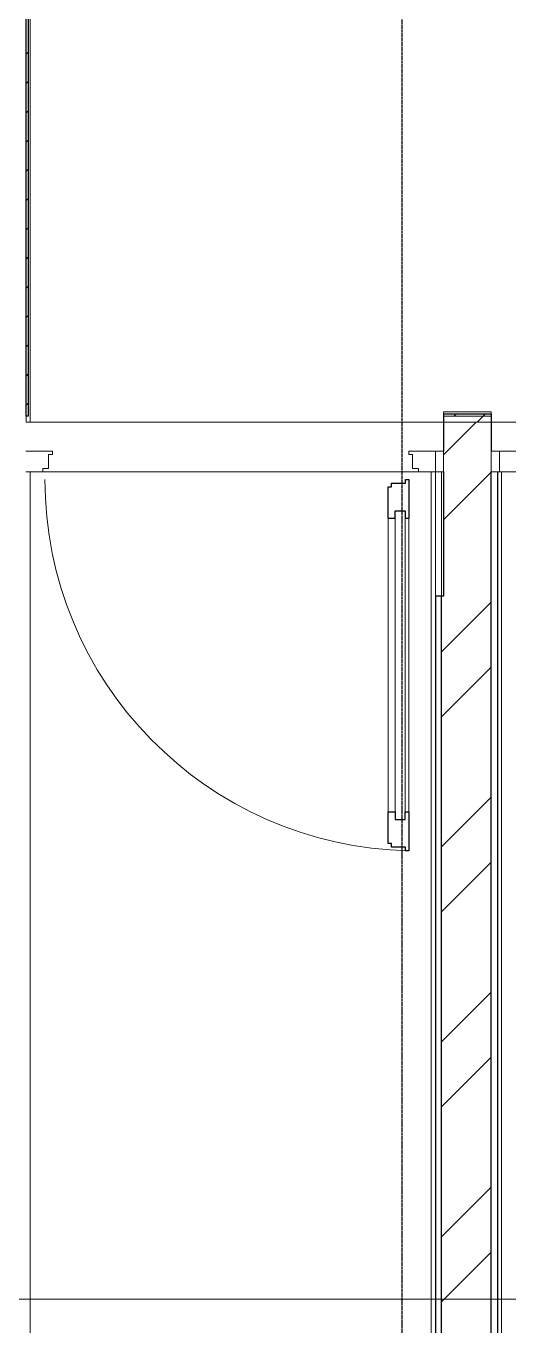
# Model space of a CAD drawing. Header units: millimetres. Extents: x -325553 to 627452, y -28539 to 738858.
# Drawn here: x 134172 to 135340, y 187154 to 190297 of the extents above; entities that cross this region are included whole.
import ezdxf

# ---------------------------------------------------------------- set-up
doc = ezdxf.new("R2010")
doc.units = ezdxf.units.MM
doc.linetypes.add('ADSK_Линия сетки', pattern=[25, 20, -2.5, 0, -2.5])
doc.linetypes.add('штриховаяX2', pattern=[1.5, 1, -0.5])
for name, color, linetype, lineweight in [('RC-Линии_связи-Адресные', 5, 'Continuous', 30), ('Двери', 252, 'Continuous', 9), ('Ограждение', 252, 'Continuous', 9), ('Оси', 252, 'Continuous', 9), ('Стены наружные', 7, 'Continuous', 18), ('Стены штриховка', 7, 'Continuous', 9)]:
    doc.layers.add(name, color=color, linetype=linetype, lineweight=lineweight)
doc.layers.add('Двери открывание', color=7, linetype='Continuous', lineweight=9, true_color=0xc0c0c0)

# ---------------------------------------------------------------- blocks, each defined once
blk = doc.blocks.new('2 этаж')
at = {"layer": 'Двери', "color": 251, "true_color": 0x636466}
for p, q in [((133431, 19010.7), (133495, 19010.7)), ((133486, 19002.7), (133486, 18968.7)), ((133495, 19002.7), (133486, 19002.7)), ((133495, 19010.7), (133495, 19002.7)), ((134357, 19010.7), (134421, 19010.7)), ((134357, 19002.7), (134357, 19010.7)), ((134366, 19002.7), (134357, 19002.7)), ((134366, 18968.7), (134366, 19002.7)), ((134421, 19010.7), (134441, 19010.7)), ((134421, 18960.7), (134421, 19010.7)), ((134421, 19010.7), (134421, 18960.7)), ((134441, 19010.7), (134441, 18960.7)), ((134556, 19010.7), (134556, 18960.7)), ((134576, 19010.7), (134556, 19010.7)), ((134576, 18960.7), (134576, 19010.7)), ((134640, 19010.7), (134576, 19010.7)), ((134576, 19010.7), (134576, 18960.7)), ((133472, 18960.7), (133431, 18960.7)), ((133472, 18968.7), (133472, 18960.7)), ((133486, 18968.7), (133472, 18968.7)), ((134380, 18968.7), (134366, 18968.7)), ((134380, 18960.7), (134380, 18968.7)), ((134421, 18960.7), (134380, 18960.7)), ((134441, 18960.7), (134421, 18960.7)), ((134556, 18960.7), (134576, 18960.7)), ((134576, 18960.7), (134617, 18960.7)), ((134324, 18866.7), (134324, 18120.7)), ((134348, 18866.7), (134324, 18866.7)), ((134348, 18120.7), (134348, 18866.7)), ((134307, 18138.7), (134307, 18848.7)), ((134357, 18848.7), (134357, 18138.7)), ((134324, 18120.7), (134348, 18120.7))]:
    blk.add_line(p, q, dxfattribs=at)
at = {"layer": 'Двери', "color": 251, "lineweight": 30, "true_color": 0x636466}
for p, q in [((134307, 18924.7), (134315, 18924.7)), ((134307, 18848.7), (134307, 18924.7)), ((134315, 18924.7), (134315, 18933.7)), ((134315, 18933.7), (134349, 18933.7)), ((134349, 18942.7), (134357, 18942.7)), ((134349, 18933.7), (134349, 18942.7)), ((134357, 18942.7), (134357, 18848.7)), ((134324, 18848.7), (134324, 18866.7)), ((134324, 18866.7), (134348, 18866.7)), ((134348, 18866.7), (134348, 18848.7)), ((134307, 18848.7), (134324, 18848.7)), ((134348, 18848.7), (134357, 18848.7)), ((134307, 18062.7), (134307, 18138.7)), ((134307, 18138.7), (134324, 18138.7)), ((134324, 18138.7), (134324, 18120.7)), ((134348, 18138.7), (134357, 18138.7)), ((134348, 18120.7), (134348, 18138.7)), ((134357, 18138.7), (134357, 18044.7)), ((134324, 18120.7), (134348, 18120.7)), ((134315, 18062.7), (134307, 18062.7)), ((134315, 18053.7), (134315, 18062.7)), ((134349, 18053.7), (134315, 18053.7)), ((134349, 18044.7), (134349, 18053.7)), ((134357, 18044.7), (134349, 18044.7))]:
    blk.add_line(p, q, dxfattribs=at)
at = {"layer": 'Двери открывание', "color": 251, "true_color": 0x636466}
blk.add_arc((134375, 18942.7), 898, 180, 268.8515, dxfattribs=at)
at = {"layer": 'Ограждение', "color": 251, "true_color": 0x636466}
for p, q in [((133441.5, 19080.7), (133441.5, 21835.7)), ((133431.5, 19095.7), (133431.5, 19080.7)), ((133441.5, 19080.7), (133431.5, 19080.7)), ((134441, 19100.7), (134441, 19105.7)), ((134556, 19105.7), (134441, 19105.7)), ((134556, 19105.7), (134556, 19100.7)), ((133441, 16155.7), (133441, 18960.7)), ((134411, 18960.7), (134411, 13285.7)), ((134421, 18660.7), (134421, 18960.7)), ((134581, 13285.7), (134581, 18960.7))]:
    blk.add_line(p, q, dxfattribs=at)
at = {"layer": 'Оси', "color": 251, "linetype": 'ADSK_Линия сетки', "ltscale": 100, "true_color": 0x636466}
blk.add_line((165326, 16960.7), (93603.7, 16960.7), dxfattribs=at)
at = {"layer": 'Стены наружные', "color": 251, "lineweight": 30, "true_color": 0x636466}
for p, q in [((133431.5, 19095.7), (133431.5, 21845.7)), ((133436.5, 21840.7), (133436.5, 19095.7)), ((133436.5, 19095.7), (133431.5, 19095.7)), ((134441, 19100.7), (134441, 19010.7)), ((134556, 19100.7), (134441, 19100.7)), ((134556, 19100.7), (134556, 19010.7)), ((134441, 18960.7), (134441, 18660.7)), ((134556, 13260.7), (134556, 18960.7)), ((134571, 18960.7), (134571, 13275.7)), ((134421, 18660.7), (134421, 13275.7)), ((134441, 18660.7), (134421, 18660.7)), ((134436, 13260.7), (134436, 18660.7))]:
    blk.add_line(p, q, dxfattribs=at)
at = {"layer": 'Стены наружные', "color": 251, "linetype": 'Continuous', "lineweight": 9, "true_color": 0x636466}
for p, q in [((133431.5, 19970.5), (133436.5, 19975.5)), ((133431.5, 19899.8), (133436.5, 19904.8)), ((133431.5, 19829), (133436.5, 19834)), ((133431.5, 19758.3), (133436.5, 19763.3)), ((133431.5, 19687.6), (133436.5, 19692.6)), ((133431.5, 19616.9), (133436.5, 19621.9)), ((133431.5, 19546.2), (133436.5, 19551.2)), ((133431.5, 19475.5), (133436.5, 19480.5)), ((133431.5, 19404.8), (133436.5, 19409.8)), ((133431.5, 19334.1), (133436.5, 19339.1)), ((133431.5, 19263.4), (133436.5, 19268.4)), ((133431.5, 19192.6), (133436.5, 19197.6)), ((133431.5, 19121.9), (133436.5, 19126.9)), ((134441, 19002.2), (134519.6, 19080.7)), ((134466, 19095.7), (134471, 19100.7)), ((134521.7, 19080.7), (134536.7, 19095.7)), ((134536.7, 19095.7), (134541.7, 19100.7)), ((134441, 18845), (134556, 18960)), ((134436, 18525.7), (134556, 18645.7)), ((134436, 18368.6), (134556, 18488.6)), ((134436, 18054.3), (134556, 18174.3)), ((134436, 17897.1), (134556, 18017.1)), ((134436, 17582.8), (134556, 17702.8)), ((134436, 17425.6), (134556, 17545.6)), ((134436, 17111.3), (134556, 17231.3)), ((134436, 16954.2), (134556, 17074.2))]:
    blk.add_line(p, q, dxfattribs=at)
at = {"layer": 'Стены наружные', "color": 251, "true_color": 0x636466}
for p, q in [((133441.5, 19080.7), (134441, 19080.7)), ((134556, 19080.7), (135571, 19080.7)), ((134380, 18960.7), (133472, 18960.7)), ((134436, 18660.7), (134436, 18960.7))]:
    blk.add_line(p, q, dxfattribs=at)
at = {"layer": 'Стены штриховка', "color": 251, "true_color": 0x636466}
for p, q in [((134556, 19095.7), (134441, 19095.7)), ((134556, 19080.7), (134441, 19080.7))]:
    blk.add_line(p, q, dxfattribs=at)

msp = doc.modelspace()

# ---------------------------------------------------------------- linework, layer by layer
at = {"layer": 'RC-Линии_связи-Адресные', "color": 3, "linetype": 'штриховаяX2', "ltscale": 2}
msp.add_line((135081.7, 184688.9), (135081.7, 194292.9), dxfattribs=at)

# ---------------------------------------------------------------- block references
msp.add_blockref('2 этаж', (740.6, 170258))

doc.saveas('drawing.dxf')
